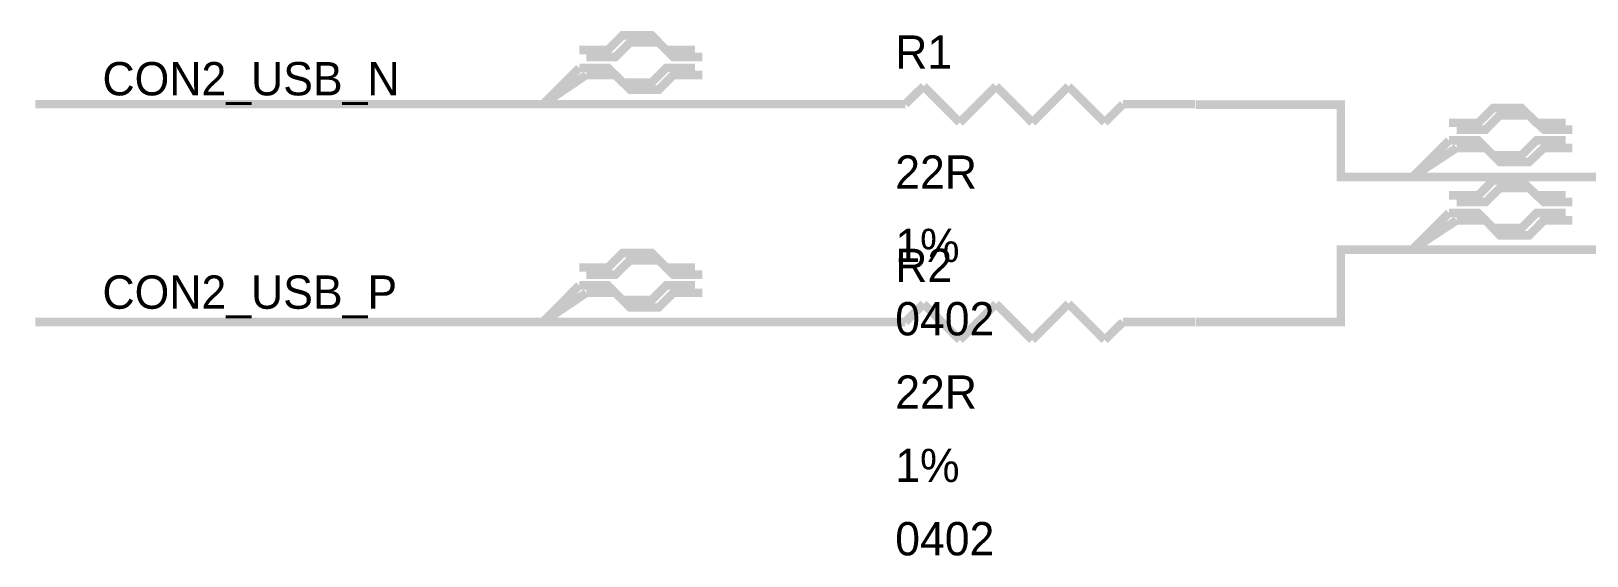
# Model space of a CAD drawing. Header units: inches. Extents: x 0 to 31.5, y 0 to 22.3.
# Drawn here: x 16.694 to 18.839, y 10.777 to 11.5 of the extents above; entities that cross this region are included whole.
import ezdxf

# ---------------------------------------------------------------- set-up
doc = ezdxf.new("R2010")
doc.units = ezdxf.units.IN
doc.header["$MEASUREMENT"] = 0
doc.layers.add('Sheet', color=255, linetype='Continuous')

msp = doc.modelspace()

# ---------------------------------------------------------------- linework, layer by layer
at = {"layer": 'Sheet'}
for points in [[(17.45, 11.4745, 0.0118, 0.0118, 0), (17.4897, 11.4745, 0.0118, 0.0118, 0), (17.5098, 11.4946, 0.0118, 0.0118, 0), (17.55, 11.4946, 0.0118, 0.0118, 0), (17.57, 11.4745, 0.0118, 0.0118, 0), (17.6097, 11.4745, 0.0118, 0.0118, 0)], [(17.4598, 11.4647, 0.0118, 0.0118, 0), (17.5, 11.4647, 0.0118, 0.0118, 0), (17.5201, 11.4848, 0.0118, 0.0118, 0), (17.5597, 11.4848, 0.0118, 0.0118, 0), (17.5798, 11.4647, 0.0118, 0.0118, 0), (17.62, 11.4647, 0.0118, 0.0118, 0)], [(17.4001, 11.3998, 0.0118, 0.0118, 0), (17.45, 11.4498, 0.0118, 0.0118, 0)], [(17.45, 11.4498, 0.0118, 0.0118, 0), (17.4897, 11.4498, 0.0118, 0.0118, 0), (17.5098, 11.4297, 0.0118, 0.0118, 0), (17.55, 11.4297, 0.0118, 0.0118, 0), (17.57, 11.4498, 0.0118, 0.0118, 0), (17.6097, 11.4498, 0.0118, 0.0118, 0)], [(17.4001, 11.3998, 0.0118, 0.0118, 0), (17.4598, 11.44, 0.0118, 0.0118, 0)], [(17.4598, 11.44, 0.0118, 0.0118, 0), (17.5, 11.44, 0.0118, 0.0118, 0), (17.5201, 11.4199, 0.0118, 0.0118, 0), (17.5597, 11.4199, 0.0118, 0.0118, 0), (17.5798, 11.44, 0.0118, 0.0118, 0), (17.62, 11.44, 0.0118, 0.0118, 0)], [(17.8996, 11.3998, 0.0118, 0.0118, 0), (17.9249, 11.4245, 0.0118, 0.0118, 0)], [(17.9249, 11.4245, 0.0118, 0.0118, 0), (17.9748, 11.3745, 0.0118, 0.0118, 0)], [(17.9748, 11.3745, 0.0118, 0.0118, 0), (18.0248, 11.4245, 0.0118, 0.0118, 0)], [(18.0248, 11.4245, 0.0118, 0.0118, 0), (18.0747, 11.3745, 0.0118, 0.0118, 0)], [(18.0747, 11.3745, 0.0118, 0.0118, 0), (18.1247, 11.4245, 0.0118, 0.0118, 0)], [(18.1247, 11.4245, 0.0118, 0.0118, 0), (18.1746, 11.3745, 0.0118, 0.0118, 0)], [(17.7997, 11.3998, 0.0118, 0.0118, 0), (16.7002, 11.3998, 0.0118, 0.0118, 0)], [(17.8996, 11.3998, 0.0118, 0.0118, 0), (17.7997, 11.3998, 0.0118, 0.0118, 0)], [(18.1746, 11.3745, 0.0118, 0.0118, 0), (18.1999, 11.3998, 0.0118, 0.0118, 0)], [(18.1999, 11.3998, 0.0118, 0.0118, 0), (18.2998, 11.3998, 0.0118, 0.0118, 0)], [(19.8, 11.2993, 0.0118, 0.0118, 0), (18.5002, 11.2993, 0.0118, 0.0118, 0), (18.5002, 11.3992, 0.0118, 0.0118, 0), (18.3004, 11.3992, 0.0118, 0.0118, 0)], [(18.6494, 11.374, 0.0118, 0.0118, 0), (18.6896, 11.374, 0.0118, 0.0118, 0), (18.7103, 11.3946, 0.0118, 0.0118, 0), (18.7493, 11.3946, 0.0118, 0.0118, 0), (18.77, 11.374, 0.0118, 0.0118, 0), (18.8102, 11.374, 0.0118, 0.0118, 0)], [(18.6598, 11.3648, 0.0118, 0.0118, 0), (18.7, 11.3648, 0.0118, 0.0118, 0), (18.7195, 11.3843, 0.0118, 0.0118, 0), (18.7597, 11.3843, 0.0118, 0.0118, 0), (18.7803, 11.3648, 0.0118, 0.0118, 0), (18.8194, 11.3648, 0.0118, 0.0118, 0)], [(18.5995, 11.2999, 0.0118, 0.0118, 0), (18.6494, 11.3498, 0.0118, 0.0118, 0)], [(18.6494, 11.3498, 0.0118, 0.0118, 0), (18.6896, 11.3498, 0.0118, 0.0118, 0), (18.7103, 11.3292, 0.0118, 0.0118, 0), (18.7493, 11.3292, 0.0118, 0.0118, 0), (18.77, 11.3498, 0.0118, 0.0118, 0), (18.8102, 11.3498, 0.0118, 0.0118, 0)], [(18.5995, 11.2999, 0.0118, 0.0118, 0), (18.6598, 11.3395, 0.0118, 0.0118, 0)], [(18.6598, 11.3395, 0.0118, 0.0118, 0), (18.7, 11.3395, 0.0118, 0.0118, 0), (18.7195, 11.32, 0.0118, 0.0118, 0), (18.7597, 11.32, 0.0118, 0.0118, 0), (18.7803, 11.3395, 0.0118, 0.0118, 0), (18.8194, 11.3395, 0.0118, 0.0118, 0)], [(18.6494, 11.274, 0.0118, 0.0118, 0), (18.6896, 11.274, 0.0118, 0.0118, 0), (18.7103, 11.2947, 0.0118, 0.0118, 0), (18.7493, 11.2947, 0.0118, 0.0118, 0), (18.77, 11.274, 0.0118, 0.0118, 0), (18.8102, 11.274, 0.0118, 0.0118, 0)], [(18.6598, 11.2649, 0.0118, 0.0118, 0), (18.7, 11.2649, 0.0118, 0.0118, 0), (18.7195, 11.2844, 0.0118, 0.0118, 0), (18.7597, 11.2844, 0.0118, 0.0118, 0), (18.7803, 11.2649, 0.0118, 0.0118, 0), (18.8194, 11.2649, 0.0118, 0.0118, 0)], [(18.5995, 11.2, 0.0118, 0.0118, 0), (18.6494, 11.2499, 0.0118, 0.0118, 0)], [(18.5995, 11.2, 0.0118, 0.0118, 0), (18.6598, 11.2396, 0.0118, 0.0118, 0)], [(18.6494, 11.2499, 0.0118, 0.0118, 0), (18.6896, 11.2499, 0.0118, 0.0118, 0), (18.7103, 11.2292, 0.0118, 0.0118, 0), (18.7493, 11.2292, 0.0118, 0.0118, 0), (18.77, 11.2499, 0.0118, 0.0118, 0), (18.8102, 11.2499, 0.0118, 0.0118, 0)], [(18.6598, 11.2396, 0.0118, 0.0118, 0), (18.7, 11.2396, 0.0118, 0.0118, 0), (18.7195, 11.2189, 0.0118, 0.0118, 0), (18.7597, 11.2189, 0.0118, 0.0118, 0), (18.7803, 11.2396, 0.0118, 0.0118, 0), (18.8194, 11.2396, 0.0118, 0.0118, 0)], [(17.45, 11.1747, 0.0118, 0.0118, 0), (17.4897, 11.1747, 0.0118, 0.0118, 0), (17.5098, 11.1948, 0.0118, 0.0118, 0), (17.55, 11.1948, 0.0118, 0.0118, 0), (17.57, 11.1747, 0.0118, 0.0118, 0), (17.6097, 11.1747, 0.0118, 0.0118, 0)], [(19.8, 11.1994, 0.0118, 0.0118, 0), (18.5002, 11.1994, 0.0118, 0.0118, 0), (18.5002, 11.0995, 0.0118, 0.0118, 0), (18.3004, 11.0995, 0.0118, 0.0118, 0)], [(17.4598, 11.1649, 0.0118, 0.0118, 0), (17.5, 11.1649, 0.0118, 0.0118, 0), (17.5201, 11.1845, 0.0118, 0.0118, 0), (17.5597, 11.1845, 0.0118, 0.0118, 0), (17.5798, 11.1649, 0.0118, 0.0118, 0), (17.62, 11.1649, 0.0118, 0.0118, 0)], [(17.4001, 11.0995, 0.0118, 0.0118, 0), (17.45, 11.15, 0.0118, 0.0118, 0)], [(17.45, 11.15, 0.0118, 0.0118, 0), (17.4897, 11.15, 0.0118, 0.0118, 0), (17.5098, 11.1299, 0.0118, 0.0118, 0), (17.55, 11.1299, 0.0118, 0.0118, 0), (17.57, 11.15, 0.0118, 0.0118, 0), (17.6097, 11.15, 0.0118, 0.0118, 0)], [(17.4001, 11.0995, 0.0118, 0.0118, 0), (17.4598, 11.1397, 0.0118, 0.0118, 0)], [(17.4598, 11.1397, 0.0118, 0.0118, 0), (17.5, 11.1397, 0.0118, 0.0118, 0), (17.5201, 11.1196, 0.0118, 0.0118, 0), (17.5597, 11.1196, 0.0118, 0.0118, 0), (17.5798, 11.1397, 0.0118, 0.0118, 0), (17.62, 11.1397, 0.0118, 0.0118, 0)], [(17.8996, 11.0995, 0.0118, 0.0118, 0), (17.9249, 11.1247, 0.0118, 0.0118, 0)], [(17.9249, 11.1247, 0.0118, 0.0118, 0), (17.9748, 11.0748, 0.0118, 0.0118, 0)], [(17.9748, 11.0748, 0.0118, 0.0118, 0), (18.0248, 11.1247, 0.0118, 0.0118, 0)], [(18.0248, 11.1247, 0.0118, 0.0118, 0), (18.0747, 11.0748, 0.0118, 0.0118, 0)], [(18.0747, 11.0748, 0.0118, 0.0118, 0), (18.1247, 11.1247, 0.0118, 0.0118, 0)], [(18.1247, 11.1247, 0.0118, 0.0118, 0), (18.1746, 11.0748, 0.0118, 0.0118, 0)], [(17.7997, 11.0995, 0.0118, 0.0118, 0), (16.7002, 11.0995, 0.0118, 0.0118, 0)], [(17.8996, 11.0995, 0.0118, 0.0118, 0), (17.7997, 11.0995, 0.0118, 0.0118, 0)], [(18.1746, 11.0748, 0.0118, 0.0118, 0), (18.1999, 11.0995, 0.0118, 0.0118, 0)], [(18.1999, 11.0995, 0.0118, 0.0118, 0), (18.2998, 11.0995, 0.0118, 0.0118, 0)]]:
    msp.add_lwpolyline(points, format="xyseb", dxfattribs=at)

# ---------------------------------------------------------------- texts
for s, p in [('R1', (17.8858, 11.4486)), ('CON2_USB_N', (16.7927, 11.4119)), ('22R', (17.8858, 11.2832)), ('1%', (17.8858, 11.1822)), ('R2', (17.8858, 11.1546)), ('CON2_USB_P', (16.7927, 11.1178)), ('0402', (17.8858, 11.0811)), ('22R', (17.8858, 10.98)), ('1%', (17.8858, 10.8789)), ('0402', (17.8858, 10.7779))]:
    msp.add_text(s, height=0.04594, dxfattribs=at).set_placement(p)

doc.saveas('drawing.dxf')
